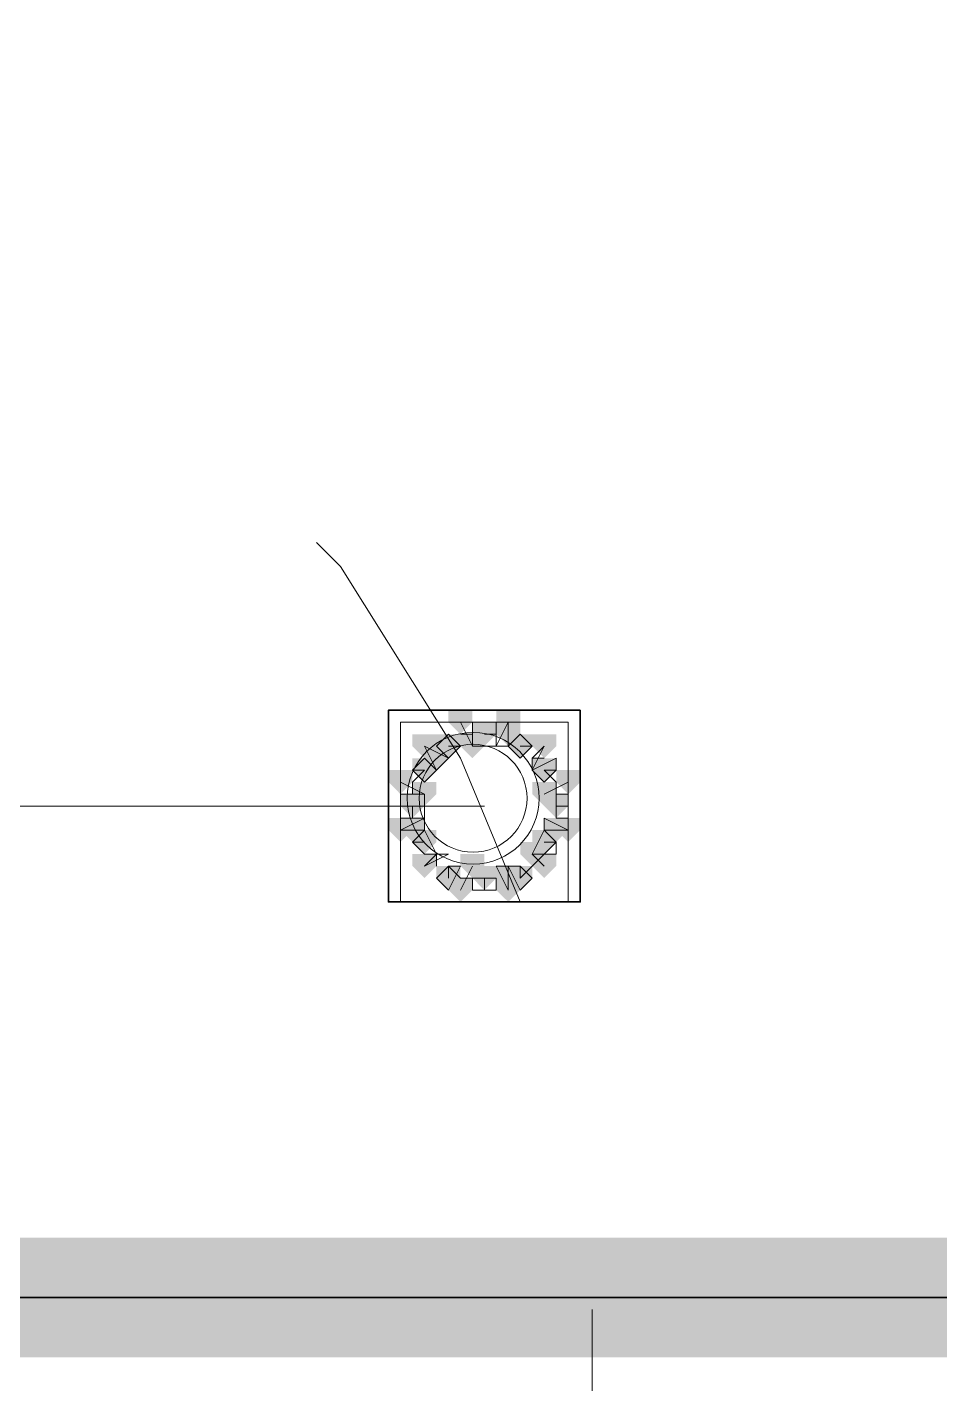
# Model space of a CAD drawing. Header units: millimetres. Extents: x 2315 to 4619, y 1334 to 1897.
# Drawn here: x 3965.14 to 3969.79, y 1541.26 to 1548.17 of the extents above; entities that cross this region are included whole.
import ezdxf

# ---------------------------------------------------------------- set-up
doc = ezdxf.new("R2010")
doc.units = ezdxf.units.MM
for name, color, linetype, true_color in [('PDF_10', 7, 'Continuous', 0x00b85c), ('PDF_AXIS', 7, 'Continuous', 0x00b85c), ('PDF_柱构件', 7, 'Continuous', 0x00b85c), ('PDF_转运站初步方案', 7, 'Continuous', 0x00b85c)]:
    doc.layers.add(name, color=color, linetype=linetype, true_color=true_color)
doc.layers.add('PDF_中心线层', color=1, linetype='Continuous')
doc.layers.add('PDF_粗实线层', color=7, linetype='Continuous')

msp = doc.modelspace()

# ---------------------------------------------------------------- hatches: boundary and pattern name
at = {"layer": 'PDF_10', "transparency": 33554559}
for points in [[(3967.4728, 1544.6282), (3967.4117, 1544.6282), (3967.4117, 1544.5671), (3967.4728, 1544.506), (3967.5339, 1544.5671), (3967.5339, 1544.6282)], [(3967.4728, 1544.6282), (3967.4117, 1544.6282), (3967.4117, 1544.5671), (3967.4728, 1544.506), (3967.5339, 1544.5671), (3967.5339, 1544.6282)], [(3967.4728, 1544.6282), (3967.4117, 1544.6282), (3967.4117, 1544.5671), (3967.4728, 1544.506), (3967.5339, 1544.5671), (3967.5339, 1544.6282)], [(3967.2896, 1544.5671), (3967.2285, 1544.5671), (3967.2285, 1544.506), (3967.2896, 1544.4449), (3967.3506, 1544.506), (3967.3506, 1544.5671)], [(3967.2896, 1544.5671), (3967.2285, 1544.5671), (3967.2285, 1544.506), (3967.2896, 1544.4449), (3967.3506, 1544.506), (3967.3506, 1544.5671)], [(3967.2896, 1544.5671), (3967.2285, 1544.5671), (3967.2285, 1544.506), (3967.2896, 1544.4449), (3967.3506, 1544.506), (3967.3506, 1544.5671)], [(3967.656, 1544.5671), (3967.595, 1544.5671), (3967.595, 1544.506), (3967.656, 1544.4449), (3967.7171, 1544.506), (3967.7171, 1544.5671)], [(3967.656, 1544.5671), (3967.595, 1544.5671), (3967.595, 1544.506), (3967.656, 1544.4449), (3967.7171, 1544.506), (3967.7171, 1544.5671)], [(3967.656, 1544.5671), (3967.595, 1544.5671), (3967.595, 1544.506), (3967.656, 1544.4449), (3967.7171, 1544.506), (3967.7171, 1544.5671)], [(3967.1674, 1544.4449), (3967.1063, 1544.4449), (3967.1063, 1544.3839), (3967.1674, 1544.3228), (3967.2285, 1544.3839), (3967.2285, 1544.4449)], [(3967.1674, 1544.4449), (3967.1063, 1544.4449), (3967.1063, 1544.3839), (3967.1674, 1544.3228), (3967.2285, 1544.3839), (3967.2285, 1544.4449)], [(3967.7782, 1544.4449), (3967.7171, 1544.4449), (3967.7171, 1544.3839), (3967.7782, 1544.3228), (3967.8393, 1544.3839), (3967.8393, 1544.4449)], [(3967.7782, 1544.4449), (3967.7171, 1544.4449), (3967.7171, 1544.3839), (3967.7782, 1544.3228), (3967.8393, 1544.3839), (3967.8393, 1544.4449)], [(3967.1063, 1544.2617), (3967.0452, 1544.2617), (3967.0452, 1544.2006), (3967.1063, 1544.1395), (3967.1674, 1544.2006), (3967.1674, 1544.2617)], [(3967.1063, 1544.2617), (3967.0452, 1544.2617), (3967.0452, 1544.2006), (3967.1063, 1544.1395), (3967.1674, 1544.2006), (3967.1674, 1544.2617)], [(3967.1063, 1544.2617), (3967.0452, 1544.2617), (3967.0452, 1544.2006), (3967.1063, 1544.1395), (3967.1674, 1544.2006), (3967.1674, 1544.2617)], [(3967.8393, 1544.2617), (3967.7782, 1544.2617), (3967.7782, 1544.2006), (3967.8393, 1544.1395), (3967.9004, 1544.2006), (3967.9004, 1544.2617)], [(3967.8393, 1544.2617), (3967.7782, 1544.2617), (3967.7782, 1544.2006), (3967.8393, 1544.1395), (3967.9004, 1544.2006), (3967.9004, 1544.2617)], [(3967.1674, 1544.0784), (3967.1063, 1544.0784), (3967.1063, 1544.0174), (3967.1674, 1543.9563), (3967.2285, 1544.0174), (3967.2285, 1544.0784)], [(3967.1674, 1544.0784), (3967.1063, 1544.0784), (3967.1063, 1544.0174), (3967.1674, 1543.9563), (3967.2285, 1544.0174), (3967.2285, 1544.0784)], [(3967.7782, 1544.0784), (3967.7171, 1544.0784), (3967.7171, 1544.0174), (3967.7782, 1543.9563), (3967.8393, 1544.0174), (3967.8393, 1544.0784)], [(3967.7782, 1544.0784), (3967.7171, 1544.0784), (3967.7171, 1544.0174), (3967.7782, 1543.9563), (3967.8393, 1544.0174), (3967.8393, 1544.0784)], [(3967.2896, 1543.8952), (3967.2285, 1543.8952), (3967.2285, 1543.8341), (3967.2896, 1543.773), (3967.3506, 1543.8341), (3967.3506, 1543.8952)], [(3967.2896, 1543.8952), (3967.2285, 1543.8952), (3967.2285, 1543.8341), (3967.2896, 1543.773), (3967.3506, 1543.8341), (3967.3506, 1543.8952)], [(3967.4728, 1543.8952), (3967.4117, 1543.8952), (3967.4117, 1543.8341), (3967.4728, 1543.773), (3967.5339, 1543.8341), (3967.5339, 1543.8952)], [(3967.4728, 1543.8952), (3967.4117, 1543.8952), (3967.4117, 1543.8341), (3967.4728, 1543.773), (3967.5339, 1543.8341), (3967.5339, 1543.8952)], [(3967.656, 1543.8952), (3967.595, 1543.8952), (3967.595, 1543.8341), (3967.656, 1543.773), (3967.7171, 1543.8341), (3967.7171, 1543.8952)], [(3967.656, 1543.8952), (3967.595, 1543.8952), (3967.595, 1543.8341), (3967.656, 1543.773), (3967.7171, 1543.8341), (3967.7171, 1543.8952)]]:
    msp.add_hatch(color=6, dxfattribs=at).paths.add_polyline_path(points)
at = {"layer": 'PDF_柱构件', "transparency": 33554559}
for points in [[(3967.3506, 1544.6893), (3967.2896, 1544.6893), (3967.2896, 1544.6282), (3967.3506, 1544.5671), (3967.4117, 1544.6282), (3967.4117, 1544.6893)], [(3967.595, 1544.6893), (3967.5339, 1544.6893), (3967.5339, 1544.6282), (3967.595, 1544.5671), (3967.656, 1544.6282), (3967.656, 1544.6893)], [(3967.595, 1544.6282), (3967.5339, 1544.6282), (3967.5339, 1544.5671), (3967.595, 1544.506), (3967.656, 1544.5671), (3967.656, 1544.6282)], [(3967.1674, 1544.5671), (3967.1063, 1544.5671), (3967.1063, 1544.506), (3967.1674, 1544.4449), (3967.2285, 1544.506), (3967.2285, 1544.5671)], [(3967.4117, 1544.5671), (3967.3506, 1544.5671), (3967.3506, 1544.506), (3967.4117, 1544.4449), (3967.4728, 1544.506), (3967.4728, 1544.5671)], [(3967.7782, 1544.5671), (3967.7171, 1544.5671), (3967.7171, 1544.506), (3967.7782, 1544.4449), (3967.8393, 1544.506), (3967.8393, 1544.5671)], [(3967.2285, 1544.506), (3967.1674, 1544.506), (3967.1674, 1544.4449), (3967.2285, 1544.3839), (3967.2896, 1544.4449), (3967.2896, 1544.506)], [(3967.0452, 1544.3839), (3966.9842, 1544.3839), (3966.9842, 1544.3228), (3967.0452, 1544.2617), (3967.1063, 1544.3228), (3967.1063, 1544.3839)], [(3967.9004, 1544.3839), (3967.8393, 1544.3839), (3967.8393, 1544.3228), (3967.9004, 1544.2617), (3967.9615, 1544.3228), (3967.9615, 1544.3839)], [(3967.1674, 1544.3228), (3967.1063, 1544.3228), (3967.1063, 1544.2617), (3967.1674, 1544.2006), (3967.2285, 1544.2617), (3967.2285, 1544.3228)], [(3967.7782, 1544.3228), (3967.7171, 1544.3228), (3967.7171, 1544.2617), (3967.7782, 1544.2006), (3967.8393, 1544.2617), (3967.8393, 1544.3228)], [(3967.0452, 1544.1395), (3966.9842, 1544.1395), (3966.9842, 1544.0784), (3967.0452, 1544.0174), (3967.1063, 1544.0784), (3967.1063, 1544.1395)], [(3967.1063, 1544.1395), (3967.0452, 1544.1395), (3967.0452, 1544.0784), (3967.1063, 1544.0174), (3967.1674, 1544.0784), (3967.1674, 1544.1395)], [(3967.8393, 1544.1395), (3967.7782, 1544.1395), (3967.7782, 1544.0784), (3967.8393, 1544.0174), (3967.9004, 1544.0784), (3967.9004, 1544.1395)], [(3967.9004, 1544.1395), (3967.8393, 1544.1395), (3967.8393, 1544.0784), (3967.9004, 1544.0174), (3967.9615, 1544.0784), (3967.9615, 1544.1395)], [(3967.7171, 1544.0174), (3967.656, 1544.0174), (3967.656, 1543.9563), (3967.7171, 1543.8952), (3967.7782, 1543.9563), (3967.7782, 1544.0174)], [(3967.1674, 1543.9563), (3967.1063, 1543.9563), (3967.1063, 1543.8952), (3967.1674, 1543.8341), (3967.2285, 1543.8952), (3967.2285, 1543.9563)], [(3967.4117, 1543.9563), (3967.3506, 1543.9563), (3967.3506, 1543.8952), (3967.4117, 1543.8341), (3967.4728, 1543.8952), (3967.4728, 1543.9563)], [(3967.7782, 1543.9563), (3967.7171, 1543.9563), (3967.7171, 1543.8952), (3967.7782, 1543.8341), (3967.8393, 1543.8952), (3967.8393, 1543.9563)], [(3967.595, 1543.8952), (3967.5339, 1543.8952), (3967.5339, 1543.8341), (3967.595, 1543.773), (3967.656, 1543.8341), (3967.656, 1543.8952)], [(3967.3506, 1543.8341), (3967.2896, 1543.8341), (3967.2896, 1543.773), (3967.3506, 1543.712), (3967.4117, 1543.773), (3967.4117, 1543.8341)], [(3967.595, 1543.8341), (3967.5339, 1543.8341), (3967.5339, 1543.773), (3967.595, 1543.712), (3967.656, 1543.773), (3967.656, 1543.8341)]]:
    msp.add_hatch(color=6, dxfattribs=at).paths.add_polyline_path(points)
at = {"layer": 'PDF_粗实线层', "transparency": 33554559}
msp.add_hatch(color=256, dxfattribs=at).paths.add_polyline_path([(3976.3296, 1554.7066), (3975.7188, 1554.7066), (3975.7188, 1542.0017), (3920.3182, 1542.0017), (3920.3182, 1554.7066), (3919.7074, 1554.7066), (3919.7074, 1541.3909), (3976.3296, 1541.3909)])
at = {"layer": 'PDF_转运站初步方案', "transparency": 33554559}
for points in [[(3967.4728, 1544.6282), (3967.4117, 1544.6282), (3967.4117, 1544.5671), (3967.4728, 1544.506), (3967.5339, 1544.5671), (3967.5339, 1544.6282)], [(3967.4728, 1544.6282), (3967.4117, 1544.6282), (3967.4117, 1544.5671), (3967.4728, 1544.506), (3967.5339, 1544.5671), (3967.5339, 1544.6282)], [(3967.2896, 1544.5671), (3967.2285, 1544.5671), (3967.2285, 1544.506), (3967.2896, 1544.4449), (3967.3506, 1544.506), (3967.3506, 1544.5671)], [(3967.2896, 1544.5671), (3967.2285, 1544.5671), (3967.2285, 1544.506), (3967.2896, 1544.4449), (3967.3506, 1544.506), (3967.3506, 1544.5671)], [(3967.656, 1544.5671), (3967.595, 1544.5671), (3967.595, 1544.506), (3967.656, 1544.4449), (3967.7171, 1544.506), (3967.7171, 1544.5671)], [(3967.656, 1544.5671), (3967.595, 1544.5671), (3967.595, 1544.506), (3967.656, 1544.4449), (3967.7171, 1544.506), (3967.7171, 1544.5671)], [(3967.1674, 1544.4449), (3967.1063, 1544.4449), (3967.1063, 1544.3839), (3967.1674, 1544.3228), (3967.2285, 1544.3839), (3967.2285, 1544.4449)], [(3967.1674, 1544.4449), (3967.1063, 1544.4449), (3967.1063, 1544.3839), (3967.1674, 1544.3228), (3967.2285, 1544.3839), (3967.2285, 1544.4449)], [(3967.7782, 1544.4449), (3967.7171, 1544.4449), (3967.7171, 1544.3839), (3967.7782, 1544.3228), (3967.8393, 1544.3839), (3967.8393, 1544.4449)], [(3967.7782, 1544.4449), (3967.7171, 1544.4449), (3967.7171, 1544.3839), (3967.7782, 1544.3228), (3967.8393, 1544.3839), (3967.8393, 1544.4449)], [(3967.1063, 1544.2617), (3967.0452, 1544.2617), (3967.0452, 1544.2006), (3967.1063, 1544.1395), (3967.1674, 1544.2006), (3967.1674, 1544.2617)], [(3967.1063, 1544.2617), (3967.0452, 1544.2617), (3967.0452, 1544.2006), (3967.1063, 1544.1395), (3967.1674, 1544.2006), (3967.1674, 1544.2617)], [(3967.8393, 1544.2617), (3967.7782, 1544.2617), (3967.7782, 1544.2006), (3967.8393, 1544.1395), (3967.9004, 1544.2006), (3967.9004, 1544.2617)], [(3967.8393, 1544.2617), (3967.7782, 1544.2617), (3967.7782, 1544.2006), (3967.8393, 1544.1395), (3967.9004, 1544.2006), (3967.9004, 1544.2617)], [(3967.1674, 1544.0784), (3967.1063, 1544.0784), (3967.1063, 1544.0174), (3967.1674, 1543.9563), (3967.2285, 1544.0174), (3967.2285, 1544.0784)], [(3967.1674, 1544.0784), (3967.1063, 1544.0784), (3967.1063, 1544.0174), (3967.1674, 1543.9563), (3967.2285, 1544.0174), (3967.2285, 1544.0784)], [(3967.7782, 1544.0784), (3967.7171, 1544.0784), (3967.7171, 1544.0174), (3967.7782, 1543.9563), (3967.8393, 1544.0174), (3967.8393, 1544.0784)], [(3967.7782, 1544.0784), (3967.7171, 1544.0784), (3967.7171, 1544.0174), (3967.7782, 1543.9563), (3967.8393, 1544.0174), (3967.8393, 1544.0784)], [(3967.2896, 1543.8952), (3967.2285, 1543.8952), (3967.2285, 1543.8341), (3967.2896, 1543.773), (3967.3506, 1543.8341), (3967.3506, 1543.8952)], [(3967.2896, 1543.8952), (3967.2285, 1543.8952), (3967.2285, 1543.8341), (3967.2896, 1543.773), (3967.3506, 1543.8341), (3967.3506, 1543.8952)], [(3967.4728, 1543.8952), (3967.4117, 1543.8952), (3967.4117, 1543.8341), (3967.4728, 1543.773), (3967.5339, 1543.8341), (3967.5339, 1543.8952)], [(3967.4728, 1543.8952), (3967.4117, 1543.8952), (3967.4117, 1543.8341), (3967.4728, 1543.773), (3967.5339, 1543.8341), (3967.5339, 1543.8952)], [(3967.656, 1543.8952), (3967.595, 1543.8952), (3967.595, 1543.8341), (3967.656, 1543.773), (3967.7171, 1543.8341), (3967.7171, 1543.8952)], [(3967.656, 1543.8952), (3967.595, 1543.8952), (3967.595, 1543.8341), (3967.656, 1543.773), (3967.7171, 1543.8341), (3967.7171, 1543.8952)]]:
    msp.add_hatch(color=6, dxfattribs=at).paths.add_polyline_path(points)

# ---------------------------------------------------------------- linework, layer by layer
at = {"layer": 'PDF_10', "color": 6, "lineweight": 18}
for points in [[(3967.5339, 1544.5671), (3967.4728, 1544.5671)], [(3967.3506, 1544.506), (3967.2896, 1544.506)], [(3967.7171, 1544.506), (3967.656, 1544.506)], [(3967.1063, 1544.3839), (3967.1674, 1544.3839), (3967.1063, 1544.3228)], [(3967.8393, 1544.3228), (3967.7782, 1544.3839), (3967.8393, 1544.3839)], [(3967.1063, 1544.2006), (3967.1063, 1544.1395)], [(3967.8393, 1544.1395), (3967.8393, 1544.2006), (3967.9004, 1544.2006)], [(3967.1674, 1544.0174), (3967.1063, 1544.0174), (3967.1674, 1543.9563)], [(3967.7782, 1543.9563), (3967.8393, 1544.0174), (3967.7782, 1544.0174)], [(3967.2896, 1543.8341), (3967.2896, 1543.8952), (3967.3506, 1543.8341)], [(3967.656, 1543.8952), (3967.656, 1543.8341), (3967.7171, 1543.8952)], [(3967.4728, 1543.773), (3967.4728, 1543.8341), (3967.5339, 1543.8341)]]:
    msp.add_lwpolyline(points, dxfattribs=at)
at = {"layer": 'PDF_AXIS', "color": 6, "lineweight": 18}
msp.add_lwpolyline([(3967.9004, 1544.6282), (3967.9004, 1543.712), (3967.0452, 1543.712), (3967.0452, 1544.6282)], close=True, dxfattribs=at)
at = {"layer": 'PDF_中心线层', "color": 6, "lineweight": 18}
for points in [[(3966.6177, 1545.5444), (3966.7398, 1545.4222), (3967.3506, 1544.4449), (3967.656, 1543.712)], [(3967.4728, 1544.2006), (3956.6004, 1544.2006)], [(3956.0506, 1541.6963), (3968.0225, 1541.6963), (3956.0506, 1541.6963)], [(3968.0225, 1541.6352), (3968.0225, 1541.1466), (3967.7782, 1539.986), (3967.3506, 1538.9476), (3966.7398, 1537.9703), (3965.9458, 1537.1763), (3965.0296, 1536.5044), (3963.9912, 1536.0157), (3962.8917, 1535.7714), (3961.7312, 1535.7103), (3960.6317, 1535.8325), (3959.5323, 1536.2601), (3958.9825, 1536.5655)]]:
    msp.add_lwpolyline(points, dxfattribs=at)
at = {"layer": 'PDF_柱构件', "color": 6, "lineweight": 18}
for points in [[(3967.3506, 1544.6282), (3967.4117, 1544.506)], [(3967.5339, 1544.506), (3967.4117, 1544.506), (3967.4117, 1544.6282), (3967.5339, 1544.6282)], [(3967.595, 1544.6282), (3967.595, 1544.506), (3967.5339, 1544.506)], [(3967.3506, 1544.506), (3967.2896, 1544.4449), (3967.2285, 1544.506), (3967.2896, 1544.5671)], [(3967.656, 1544.4449), (3967.595, 1544.506), (3967.656, 1544.5671), (3967.7171, 1544.506)], [(3967.1674, 1544.506), (3967.2896, 1544.4449), (3967.2285, 1544.3839)], [(3967.7782, 1544.506), (3967.7171, 1544.3839), (3967.7171, 1544.4449)], [(3967.2285, 1544.3839), (3967.1674, 1544.3228), (3967.1063, 1544.3839), (3967.1674, 1544.4449)], [(3967.7782, 1544.3228), (3967.7171, 1544.3839), (3967.8393, 1544.4449), (3967.8393, 1544.3839)], [(3967.0452, 1544.3228), (3967.1674, 1544.2617)], [(3967.1674, 1544.2617), (3967.1674, 1544.1395), (3967.0452, 1544.1395), (3967.0452, 1544.2617)], [(3967.9004, 1544.3228), (3967.7782, 1544.2617)], [(3967.8393, 1544.1395), (3967.8393, 1544.2617), (3967.9004, 1544.2617), (3967.9004, 1544.1395)], [(3967.0452, 1544.0784), (3967.1674, 1544.1395), (3967.1674, 1544.0784)], [(3967.9004, 1544.0784), (3967.7782, 1544.0784), (3967.7782, 1544.1395)], [(3967.1674, 1544.0784), (3967.2285, 1543.9563), (3967.1674, 1543.9563), (3967.1063, 1544.0174)], [(3967.7171, 1543.9563), (3967.7782, 1544.0784), (3967.8393, 1544.0174), (3967.8393, 1543.9563)], [(3967.1674, 1543.8952), (3967.2285, 1543.9563), (3967.2896, 1543.9563)], [(3967.7782, 1543.8952), (3967.7171, 1543.9563)], [(3967.2896, 1543.8952), (3967.3506, 1543.8952), (3967.2896, 1543.773), (3967.2285, 1543.8341)], [(3967.3506, 1543.773), (3967.4117, 1543.8952)], [(3967.595, 1543.773), (3967.5339, 1543.8952), (3967.595, 1543.8952)], [(3967.595, 1543.8952), (3967.656, 1543.8952), (3967.7171, 1543.8341), (3967.656, 1543.773)], [(3967.4117, 1543.8341), (3967.5339, 1543.8341), (3967.5339, 1543.773), (3967.4117, 1543.773)]]:
    msp.add_lwpolyline(points, close=True, dxfattribs=at)
for points in [[(3967.4117, 1544.5671), (3967.3506, 1544.5671)], [(3967.7782, 1544.4449), (3967.7171, 1544.4449)], [(3967.1063, 1544.3228), (3967.1063, 1544.2617)], [(3967.8393, 1544.2617), (3967.8393, 1544.3228)], [(3967.2285, 1543.9563), (3967.2285, 1543.8952)], [(3967.7171, 1543.8952), (3967.7782, 1543.9563)], [(3967.3506, 1543.8341), (3967.4117, 1543.8341)]]:
    msp.add_lwpolyline(points, dxfattribs=at)
at = {"layer": 'PDF_粗实线层', "lineweight": 35}
msp.add_lwpolyline([(3920.0128, 1554.7066), (3920.0128, 1541.6963), (3976.0242, 1541.6963), (3976.0242, 1554.7066)], dxfattribs=at)
at = {"layer": 'PDF_粗实线层', "color": 6, "lineweight": 35}
msp.add_lwpolyline([(3967.9615, 1544.6893), (3967.9615, 1543.712), (3966.9842, 1543.712), (3966.9842, 1544.6893)], close=True, dxfattribs=at)
at = {"layer": 'PDF_转运站初步方案', "color": 6, "lineweight": 18}
for radius in [0.3359, 0.2749]:
    msp.add_circle((3967.4156, 1544.2406), radius, dxfattribs=at)

doc.saveas('drawing.dxf')
